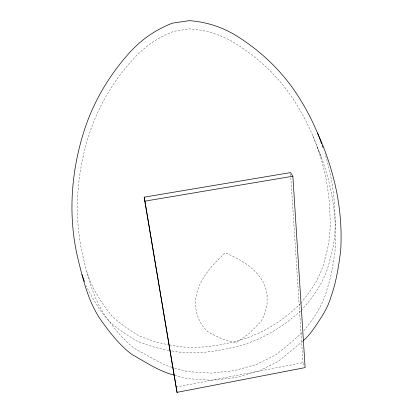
<?xml version="1.0" encoding="UTF-8"?>
<svg xmlns="http://www.w3.org/2000/svg" width="413" height="413" viewBox="0 0 413 413"><rect width="100%" height="100%" fill="white"/><g stroke="black" fill="none" stroke-linecap="round" stroke-linejoin="round"><path stroke-width="0.31" stroke-dasharray="2.06 1.55" d="M300.473 303.524C283.659 320.483 262.41 333.787 239.318 340.333C216.902 346.471 193.036 350.017 170.042 344.984M300.86 303.028C312.326 289.436 322.15 274.118 325.475 256.365C330.194 241.863 330.689 226.443 329.811 211.337A278.951 242.446 1.3 0 0 293.406 99.409A204.001 183.217 -5.7 0 0 235.074 43.257A100.065 94.618 -20.4 0 0 189.97 28.889L173.919 31.29A99.884 93.859 -28.2 0 0 133.569 58.692A199.892 176.521 -31 0 0 89.967 131.99A267.66 227.899 -34.9 0 0 82.502 254.568C87.742 276.323 93.116 298.795 106.306 317.298C115.619 330.142 125.722 343.415 139.651 351.494C150.936 356.729 161.225 364.7 173.408 367.787M301.955 332.718L290.029 343.353L275.657 354.968L256.623 364.359L234.424 370.616L210.96 373.13L188.318 371.685L174.028 367.952M303.725 330.865C313.906 318.34 323.333 304.644 327.215 288.744C331.572 275.812 333.472 262.178 335.299 248.698C337.101 214.151 330.963 179.278 317.427 147.436M300.602 310.989C281.305 328.325 258.14 342.078 232.571 347.503C211.972 352.382 190.279 354.937 169.366 350.425M301.082 310.571C314.525 295.677 326.332 278.481 330.188 258.388C335.134 243.334 335.707 227.315 334.85 211.616A291.387 252.72 2 0 0 325.016 153.817M302.755 341.128L278.61 361.205L258.817 371.07L235.689 377.637L211.239 380.254L187.647 378.69L174.864 375.288M176.046 387.095L302.956 362.666L304.164 365.412M168.736 350.322C157.296 348.536 146.223 344.876 135.557 340.431C128.288 335.619 120.875 331.004 114.06 325.547C101.866 315.465 94.257 301.108 86.833 287.402M169.438 344.886C158.638 343.115 148.184 339.61 138.112 335.382C129.057 329.368 119.734 323.596 111.882 315.997C101.319 302.755 91.763 288.145 86.818 271.79M86.188 285.811L86.616 286.87M312.863 135.918L321.366 157.389M290.582 173.878L290.793 177.084M290.835 177.729L302.956 362.666M267.092 295.073L267.056 305.341L263.979 316.033L260.944 321.608L248.905 333.792L235.947 342.785C225.844 340.921 216.536 336.791 207.713 331.618C200.981 325.614 197.109 317.081 195.762 308.258C193.088 285.708 209.85 267.02 225.266 252.787C243.608 260.644 264.769 273.236 267.092 295.073"/><path stroke-width="0.62" d="M303.225 340.72C306.828 337.627 309.9 333.983 312.713 330.173C319.853 319.75 327.328 309.337 330.911 297.045C336.259 282.053 338.686 266.261 340.679 250.521C343.188 210.129 334.282 169.666 317.473 133.001M177.038 392.35L305.124 367.611L292.858 176.227L290.499 172.593L144.194 197.161L177.038 392.35L144.194 197.161M144.989 201.136L292.858 176.227M174.255 375.128C158.778 371.328 145.438 361.871 131.618 354.313C120.116 345.382 110.715 333.771 102.254 321.964C88.253 302.812 83.003 279.281 77.448 256.649A278.997 237.005 -35.3 0 1 84.82 128.732A208.379 183.904 -31.5 0 1 130.265 51.899A104.313 98.211 -28.9 0 1 172.489 23.143L189.293 20.65A104.494 99.053 -20.5 0 1 236.484 35.833A212.876 191.162 -5.1 0 1 297.303 94.809A291.387 252.72 2 0 1 321.712 143.925M84.469 281.568L82.006 274.547M322.326 145.655A291.387 252.72 2 0 1 322.925 147.384"/></g></svg>
